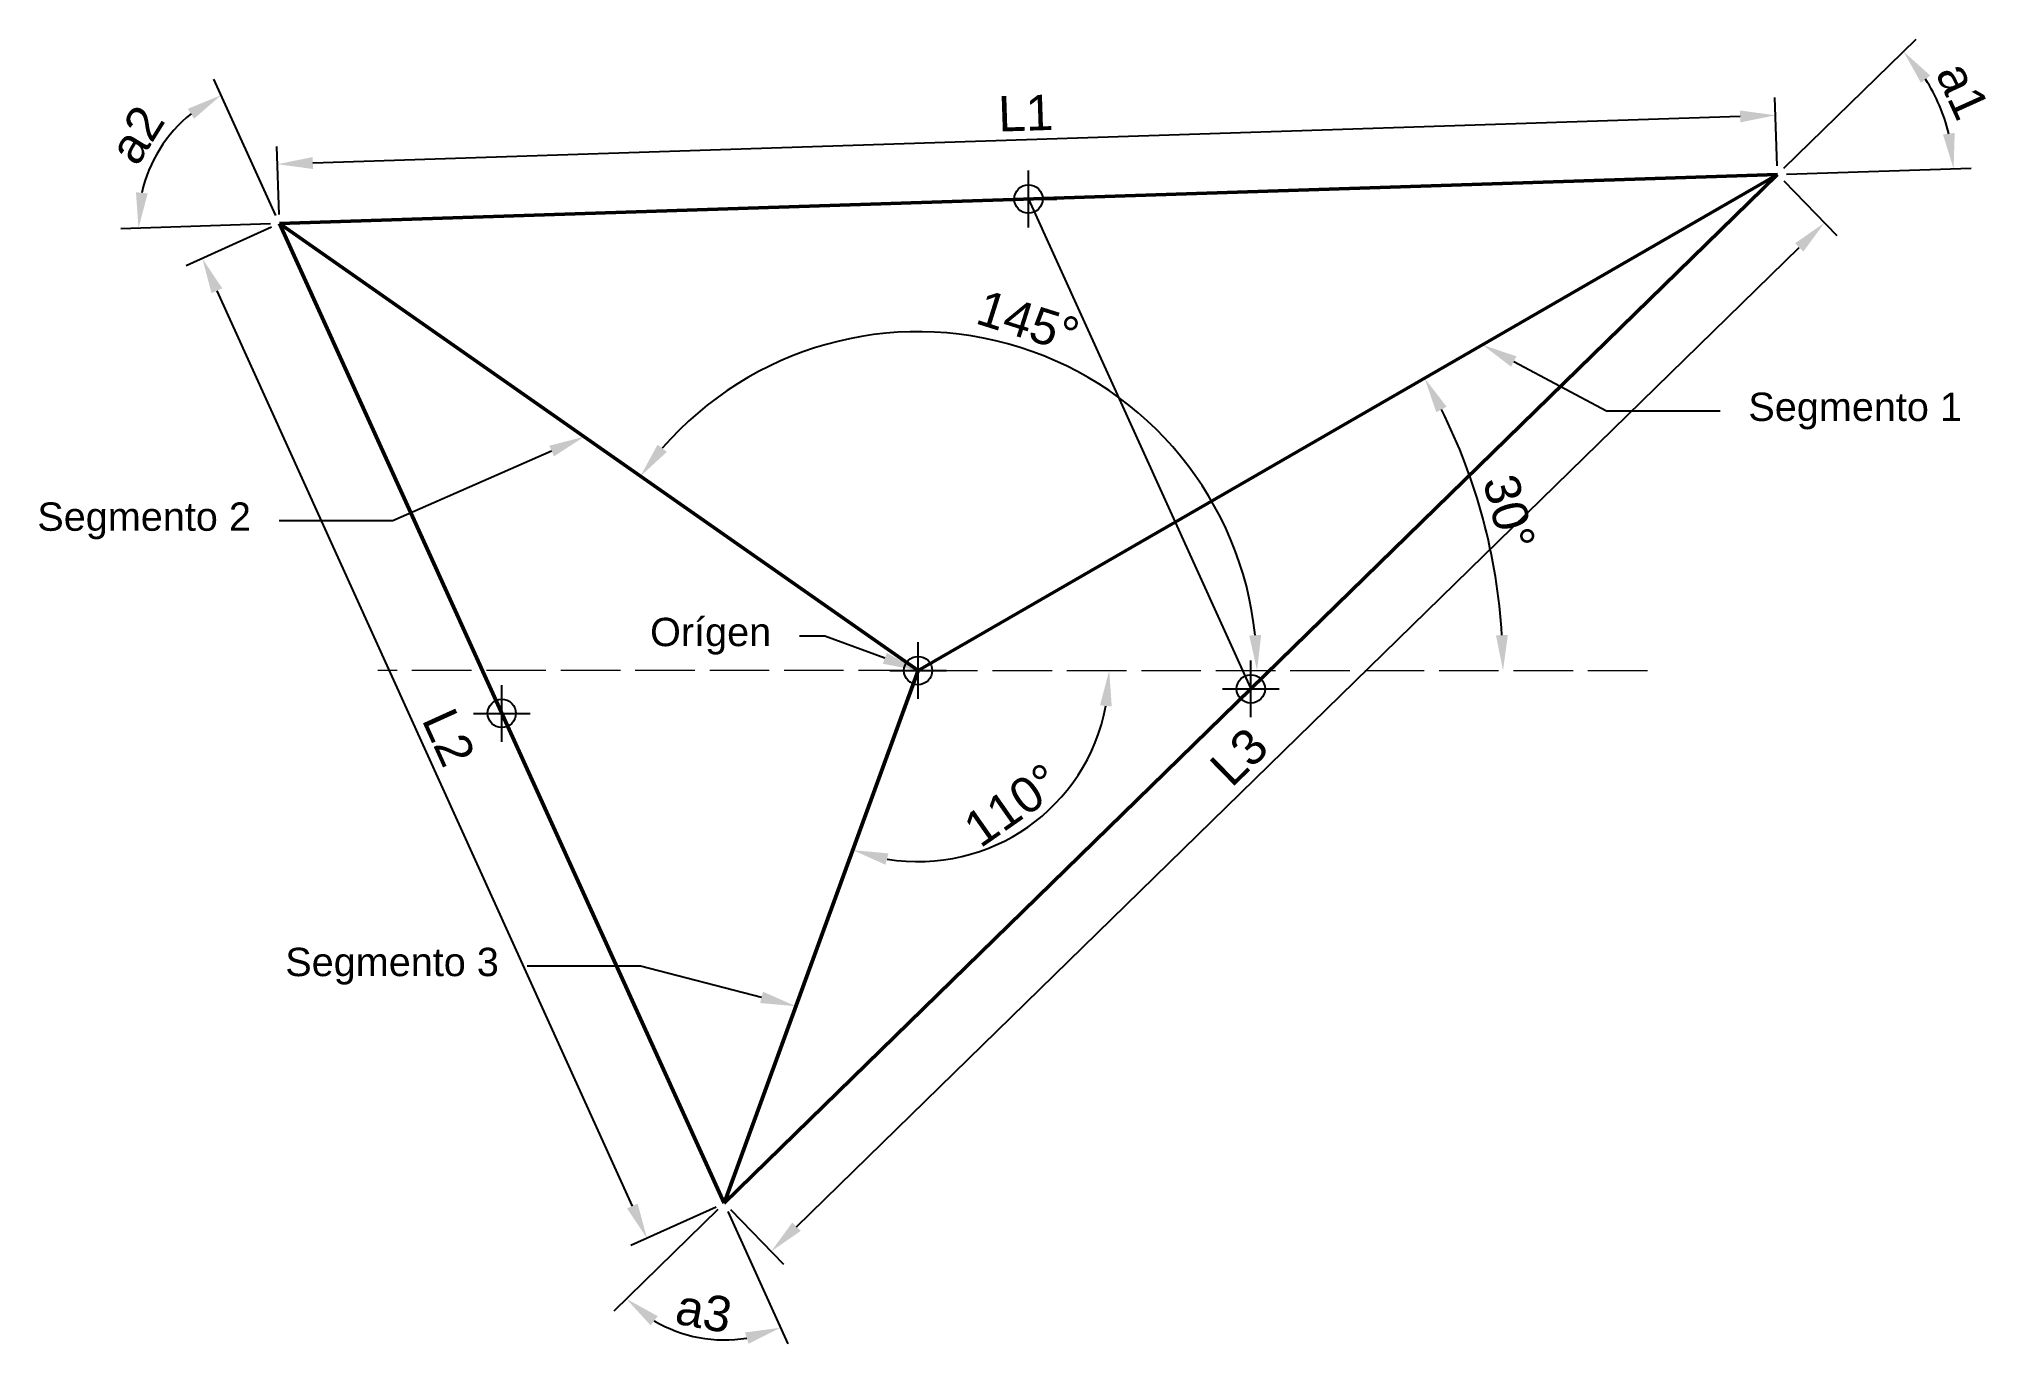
# Model space of a CAD drawing. Header units: millimetres. Extents: x -62 to 76, y -48 to 45.
import ezdxf
from ezdxf import colors
from ezdxf.entities.mleader import LeaderData, LeaderLine
from ezdxf.math import Vec2, Vec3

# ---------------------------------------------------------------- set-up
doc = ezdxf.new("R2010")
doc.units = ezdxf.units.MM
doc.header["$LTSCALE"] = 0.35
doc.header["$PDMODE"] = 34
doc.header["$PDSIZE"] = 2
doc.linetypes.add('ACAD_ISO02W100', pattern=[15, 12, -3])
for name, color, linetype, lineweight in [('0-Dimension', 92, 'Continuous', 5), ('0-Object', 7, 'Continuous', 50), ('0-Sketch', 32, 'ACAD_ISO02W100', 5)]:
    doc.layers.add(name, color=color, linetype=linetype, lineweight=lineweight)
doc.styles.get("Standard").update_dxf_attribs({"font": 'arial.ttf'})
doc.dimstyles.new('ISO-25', dxfattribs={"dimtxt": 2.5, "dimasz": 2.5, "dimexe": 1.25, "dimexo": 0.625, "dimtad": 1, "dimtxsty": 'Standard', "dimcen": 2.5, "dimadec": 0, "dimazin": 0, "dimtfac": 1, "dimtmove": 0, "dimatfit": 3, "dimfxl": 1, "dimarcsym": 0})

# ---------------------------------------------------------------- blocks, each defined once
blk = doc.blocks.new('*D0')
at = {"layer": '0-Dimension', "color": 0, "lineweight": -2, "transparency": 16777216}
blk.add_arc((0, 0), 41.26, 3.4725, 26.5275, dxfattribs=at)
at = {"layer": '0-Dimension', "color": 0, "transparency": 16777216}
for points in [[(36.55, 18.23), (37.28, 18.62), (35.73, 20.63)], [(41.6, 2.51), (40.76, 2.49), (41.26, 0)]]:
    blk.add_solid(points, dxfattribs=at)
at = {"layer": '0-Dimension', "color": 0, "transparency": 16777216, "insert": (41.69, 11.17), "char_height": 2.5, "attachment_point": 5, "rotation": 285}
blk.add_mtext('30°', dxfattribs=at)
blk = doc.blocks.new('*D1')
at = {"layer": '0-Dimension', "color": 0, "lineweight": -2, "transparency": 16777216}
blk.add_arc((0, 0), 23.91, 5.9932, 139.0068, dxfattribs=at)
at = {"layer": '0-Dimension', "color": 0, "transparency": 16777216}
for points in [[(-17.72, 15.43), (-18.38, 15.94), (-19.59, 13.71)], [(24.2, 2.52), (23.36, 2.47), (23.91, 0)]]:
    blk.add_solid(points, dxfattribs=at)
at = {"layer": 'Defpoints', "color": 0, "transparency": 16777216}
for p in [(-45.05, 31.55), (15.9, 17.86), (0, 0), (0, 0), (52.21, 0)]:
    blk.add_point(p, dxfattribs=at)
at = {"layer": '0-Dimension', "color": 0, "transparency": 16777216, "insert": (7.76, 24.62), "char_height": 2.5, "attachment_point": 5, "rotation": 342.5}
blk.add_mtext('145°', dxfattribs=at)
blk = doc.blocks.new('*D2')
at = {"layer": '0-Dimension', "color": 0, "lineweight": -2, "transparency": 16777216}
blk.add_arc((0, 0), 13.48, 260.6403, 349.3597, dxfattribs=at)
at = {"layer": '0-Dimension', "color": 0, "transparency": 16777216}
for points in [[(12.83, -2.45), (13.66, -2.53), (13.48, 0)], [(-2.3, -13.7), (-2.09, -12.9), (-4.61, -12.67)]]:
    blk.add_solid(points, dxfattribs=at)
at = {"layer": '0-Dimension', "color": 0, "transparency": 16777216, "insert": (6.64, -9.49), "char_height": 2.5, "attachment_point": 5, "rotation": 35}
blk.add_mtext('110°', dxfattribs=at)
blk = doc.blocks.new('*D5')
at = {"layer": '0-Dimension', "color": 0, "lineweight": -2, "transparency": 16777216}
for p, q in [((-45.31, 32.12), (-49.68, 41.74)), ((-45.68, 31.53), (-56.24, 31.18))]:
    blk.add_line(p, q, dxfattribs=at)
blk.add_arc((-45.05, 31.55), 9.94, 128.8525, 167.4273, dxfattribs=at)
at = {"layer": '0-Dimension', "color": 0, "transparency": 16777216}
for points in [[(-51.51, 39.64), (-51.07, 38.94), (-49.16, 40.6)], [(-54.34, 33.67), (-55.17, 33.75), (-54.99, 31.22)]]:
    blk.add_solid(points, dxfattribs=at)
at = {"layer": 'Defpoints', "color": 0, "transparency": 16777216}
for p in [(-52.31, 38.34), (60.62, 35), (-45.05, 31.55), (-45.05, 31.55), (-13.68, -37.59)]:
    blk.add_point(p, dxfattribs=at)
at = {"layer": '0-Dimension', "color": 0, "transparency": 16777216, "insert": (-55.11, 37.8), "char_height": 2.5, "attachment_point": 5, "rotation": 58.1399}
blk.add_mtext('a2', dxfattribs=at)
blk = doc.blocks.new('*D6')
at = {"layer": '0-Dimension', "color": 0, "lineweight": -2, "transparency": 16777216}
for p, q in [((61.07, 35.44), (70.4, 44.56)), ((61.25, 35.02), (74.29, 35.45))]:
    blk.add_line(p, q, dxfattribs=at)
blk.add_arc((60.62, 35), 12.42, 13.4198, 32.783, dxfattribs=at)
at = {"layer": '0-Dimension', "color": 0, "transparency": 16777216}
for points in [[(70.74, 41.47), (71.39, 41.99), (69.51, 43.68)], [(73.12, 37.94), (72.29, 37.83), (73.04, 35.41)]]:
    blk.add_solid(points, dxfattribs=at)
at = {"layer": 'Defpoints', "color": 0, "transparency": 16777216}
for p in [(72.56, 38.43), (60.62, 35), (60.62, 35), (-45.05, 31.55), (-13.68, -37.59)]:
    blk.add_point(p, dxfattribs=at)
at = {"layer": '0-Dimension', "color": 0, "transparency": 16777216, "insert": (73.67, 40.91), "char_height": 2.5, "attachment_point": 5, "rotation": 294.3522}
blk.add_mtext('a1', dxfattribs=at)
blk = doc.blocks.new('*D7')
at = {"layer": '0-Dimension', "color": 0, "lineweight": -2, "transparency": 16777216}
for p, q in [((-14.13, -38.02), (-21.47, -45.2)), ((-13.42, -38.16), (-9.18, -47.51))]:
    blk.add_line(p, q, dxfattribs=at)
blk.add_arc((-13.68, -37.59), 9.64, 239.2245, 279.5147, dxfattribs=at)
at = {"layer": '0-Dimension', "color": 0, "transparency": 16777216}
for points in [[(-18.87, -46.2), (-18.36, -45.55), (-20.58, -44.33)], [(-12.21, -46.7), (-11.96, -47.5), (-9.7, -46.37)]]:
    blk.add_solid(points, dxfattribs=at)
at = {"layer": 'Defpoints', "color": 0, "transparency": 16777216}
for p in [(60.62, 35), (-45.05, 31.55), (-13.68, -37.59), (-13.68, -37.59), (-17.34, -46.51)]:
    blk.add_point(p, dxfattribs=at)
at = {"layer": '0-Dimension', "color": 0, "transparency": 16777216, "insert": (-15.11, -45.2), "char_height": 2.5, "attachment_point": 5, "rotation": 349.3696}
blk.add_mtext('a3', dxfattribs=at)
blk = doc.blocks.new('*D8')
at = {"layer": '0-Dimension', "color": 0, "lineweight": -2, "transparency": 16777216}
for p, q in [((60.6, 35.62), (60.44, 40.43)), ((57.99, 39.1), (-42.69, 35.81)), ((-45.07, 32.17), (-45.23, 36.98))]:
    blk.add_line(p, q, dxfattribs=at)
at = {"layer": '0-Dimension', "color": 0, "transparency": 16777216}
for points in [[(57.97, 39.52), (58, 38.68), (60.49, 39.18)], [(-42.7, 36.23), (-42.68, 35.39), (-45.19, 35.73)]]:
    blk.add_solid(points, dxfattribs=at)
at = {"layer": 'Defpoints', "color": 0, "transparency": 16777216}
for p in [(-45.19, 35.73), (60.62, 35), (-45.05, 31.55)]:
    blk.add_point(p, dxfattribs=at)
at = {"layer": '0-Dimension', "color": 0, "transparency": 16777216, "insert": (7.59, 39.34), "char_height": 2.5, "attachment_point": 5, "rotation": 1.8717}
blk.add_mtext('L1', dxfattribs=at)
blk = doc.blocks.new('*D9')
at = {"layer": '0-Dimension', "color": 0, "lineweight": -2, "transparency": 16777216}
for p, q in [((61.06, 34.55), (64.81, 30.71)), ((-8.57, -39.24), (62.15, 29.86)), ((-13.24, -38.03), (-9.49, -41.88))]:
    blk.add_line(p, q, dxfattribs=at)
at = {"layer": '0-Dimension', "color": 0, "transparency": 16777216}
for points in [[(61.86, 30.15), (62.44, 29.56), (63.94, 31.6)], [(-8.87, -38.94), (-8.28, -39.54), (-10.36, -40.98)]]:
    blk.add_solid(points, dxfattribs=at)
at = {"layer": 'Defpoints', "color": 0, "transparency": 16777216}
for p in [(60.62, 35), (63.94, 31.6), (-13.68, -37.59)]:
    blk.add_point(p, dxfattribs=at)
at = {"layer": '0-Dimension', "color": 0, "transparency": 16777216, "insert": (22.64, -6.08), "char_height": 2.5, "attachment_point": 5, "rotation": 44.3311}
blk.add_mtext('L3', dxfattribs=at)
blk = doc.blocks.new('*D10')
at = {"layer": '0-Dimension', "color": 0, "lineweight": -2, "transparency": 16777216}
for p, q in [((-45.62, 31.29), (-51.63, 28.56)), ((-49.46, 26.8), (-20.16, -37.78)), ((-14.25, -37.85), (-20.26, -40.57))]:
    blk.add_line(p, q, dxfattribs=at)
at = {"layer": '0-Dimension', "color": 0, "transparency": 16777216}
for points in [[(-49.08, 26.97), (-49.84, 26.63), (-50.49, 29.08)], [(-19.78, -37.61), (-20.53, -37.95), (-19.12, -40.06)]]:
    blk.add_solid(points, dxfattribs=at)
at = {"layer": 'Defpoints', "color": 0, "transparency": 16777216}
for p in [(-45.05, 31.55), (-13.68, -37.59), (-19.12, -40.06)]:
    blk.add_point(p, dxfattribs=at)
at = {"layer": '0-Dimension', "color": 0, "transparency": 16777216, "insert": (-33.1, -4.71), "char_height": 2.5, "attachment_point": 5, "rotation": 294.4081}
blk.add_mtext('L2', dxfattribs=at)

msp = doc.modelspace()

# ---------------------------------------------------------------- linework, layer by layer
msp.add_line((7.784, 33.273), (23.47, -1.294))
for p in [(7.784, 33.273), (0, 0), (23.47, -1.294), (-29.367, -3.021)]:
    msp.add_point(p)
at = {"layer": '0-Object'}
for p, q in [((60.622, 35), (-45.053, 31.547)), ((-13.681, -37.588), (60.622, 35)), ((0, 0), (60.622, 35)), ((0, 0), (-45.053, 31.547)), ((-45.053, 31.547), (-13.681, -37.588)), ((0, 0), (-13.681, -37.588))]:
    msp.add_line(p, q, dxfattribs=at)
at = {"layer": '0-Sketch'}
for q in [(-38.115, 0), (52.212, 0)]:
    msp.add_line((0, 0), q, dxfattribs=at)

# ---------------------------------------------------------------- dimensions: what is measured, and where the dimension line sits
at = {"layer": '0-Dimension'}
dim = msp.add_angular_dim_2l(base=(72.564, 38.43), line1=((-13.681, -37.588), (60.622, 35)), line2=((60.622, 35), (-45.053, 31.547)), text='a1', dimstyle='ISO-25', dxfattribs=at)
dim.commit()
dim.dimension.update_dxf_attribs({"geometry": '*D6', "text_midpoint": (71.941, 40.123), "dimtype": 162})
for base, line1, text, picture, middle in [((-52.313, 38.341), ((60.622, 35), (-45.053, 31.547)), 'a2', '*D5', (-55.113, 37.798)), ((-17.342, -46.511), ((-13.681, -37.588), (60.622, 35)), 'a3', '*D7', (-15.109, -45.197))]:
    dim = msp.add_angular_dim_2l(base=base, line1=line1, line2=((-45.053, 31.547), (-13.681, -37.588)), text=text, dimstyle='ISO-25', dxfattribs=at)
    dim.commit()
    dim.dimension.update_dxf_attribs({"geometry": picture, "text_midpoint": middle})
for p1, p2, distance, text, picture, middle in [((60.622, 35), (-45.053, 31.547), -4.185, 'L1', '*D8', (7.586, 39.335)), ((-45.053, 31.547), (-13.681, -37.588), -5.976, 'L2', '*D10', (-33.096, -4.713))]:
    dim = msp.add_aligned_dim(p1=p1, p2=p2, distance=distance, text=text, dimstyle='ISO-25', dxfattribs=at)
    dim.commit()
    dim.dimension.update_dxf_attribs({"geometry": picture, "text_midpoint": middle})
dim = msp.add_linear_dim(base=(63.94, 31.603), p1=(-13.681, -37.588), p2=(60.622, 35), angle=44.33113, text='L3', dimstyle='ISO-25', dxfattribs=at)
dim.commit()
dim.dimension.update_dxf_attribs({"geometry": '*D9', "text_midpoint": (23.969, -7.446), "dimtype": 161})
for base, line1, line2, picture, middle in [((40.629, 7.164), ((0, 0), (60.622, 35)), ((0, 0), (52.212, 0)), '*D0', (41.688, 11.17)), ((15.896, 17.862), ((0, 0), (52.212, 0)), ((0, 0), (-45.053, 31.547)), '*D1', (7.762, 24.618)), ((3.866, -12.915), ((0, 0), (-13.681, -37.588)), ((0, 0), (52.212, 0)), '*D2', (6.642, -9.486))]:
    dim = msp.add_angular_dim_2l(base=base, line1=line1, line2=line2, dimstyle='ISO-25', dxfattribs=at)
    dim.commit()
    dim.dimension.update_dxf_attribs({"geometry": picture, "text_midpoint": middle})

# ---------------------------------------------------------------- leaders
ml = msp.add_multileader_mtext('Standard', dxfattribs=at)
ml.set_content('Segmento 1', color=256)
ml.set_leader_properties()
ml.build(insert=Vec2(0, 0))
ml.multileader.update_dxf_attribs({"arrow_head_size": 2.5})
ctx = ml.context
ctx.base_point, ctx.char_height, ctx.arrow_head_size, ctx.plane_origin = Vec3(56.564, 18.318), 2, 2.5, Vec3(27.648, 15.962)
notes = []
notes.append((ctx, [(0, (1, 1, 0), (48.564, 18.318), (1, 0), 8, [(0, [(39.809, 22.984)], 0, [])])]))
ctx.mtext.insert, ctx.mtext.flow_direction = Vec3(58.564, 19.612), 5
ml = msp.add_multileader_mtext('Standard', dxfattribs=at)
ml.set_content('Segmento 2', color=256)
ml.set_leader_properties()
ml.build(insert=Vec2(0, 0))
ml.multileader.update_dxf_attribs({"arrow_head_size": 2.5})
ctx = ml.context
ctx.base_point, ctx.char_height, ctx.arrow_head_size, ctx.plane_origin = Vec3(-63.856, 10.569), 2, 2.5, Vec3(-35.72, 9.475)
ctx.text_align_type = 2
notes.append((ctx, [(1, (1, 1, 0), (-37.062, 10.569), (-1, 0), 8, [(0, [(-23.559, 16.496)], 0, [])])]))
ctx.mtext.insert, ctx.mtext.alignment, ctx.mtext.flow_direction = Vec3(-47.062, 11.863), 3, 5
ml = msp.add_multileader_mtext('Standard', dxfattribs=at)
ml.set_content('Orígen', color=256)
ml.set_leader_properties()
ml.build(insert=Vec2(0, 0))
ml.multileader.update_dxf_attribs({"arrow_head_size": 2.5})
ctx = ml.context
ctx.base_point, ctx.char_height, ctx.arrow_head_size, ctx.plane_origin = Vec3(-20.578, 2.43), 2, 2.5, Vec3(-15.98, 6.622)
ctx.text_align_type = 2
notes.append((ctx, [(1, (1, 1, 0), (-6.574, 2.43), (-1, 0), 1.79, [(0, [(0, 0)], 0, [])])]))
ctx.mtext.insert, ctx.mtext.alignment, ctx.mtext.flow_direction = Vec3(-10.364, 3.724), 3, 5
ml = msp.add_multileader_mtext('Standard', dxfattribs=at)
ml.set_content('Segmento 3', color=256)
ml.set_leader_properties()
ml.build(insert=Vec2(0, 0))
ml.multileader.update_dxf_attribs({"arrow_head_size": 2.5})
ctx = ml.context
ctx.base_point, ctx.char_height, ctx.arrow_head_size, ctx.plane_origin = Vec3(-46.386, -20.854), 2, 2.5, Vec3(-18.901, -25.537)
ctx.text_align_type = 2
notes.append((ctx, [(1, (1, 1, 0), (-19.572, -20.854), (-1, 0), 8, [(0, [(-8.62, -23.683)], 0, [])])]))
ctx.mtext.insert, ctx.mtext.alignment, ctx.mtext.flow_direction = Vec3(-29.572, -19.56), 3, 5
for ctx, leaders in notes:
    for number, flags, end, landing, length, lines in leaders:
        leader = LeaderData()
        leader.index, (leader.has_last_leader_line, leader.has_dogleg_vector, leader.attachment_direction) = number, flags
        leader.last_leader_point, leader.dogleg_vector, leader.dogleg_length = Vec3(end), Vec3(landing), length
        for number, points, colour, breaks in lines:
            line = LeaderLine()
            line.index, line.vertices, line.color, line.breaks = number, Vec3.list(points), colors.encode_raw_color(colour), breaks
            leader.lines.append(line)
        ctx.leaders.append(leader)

doc.saveas('drawing.dxf')
